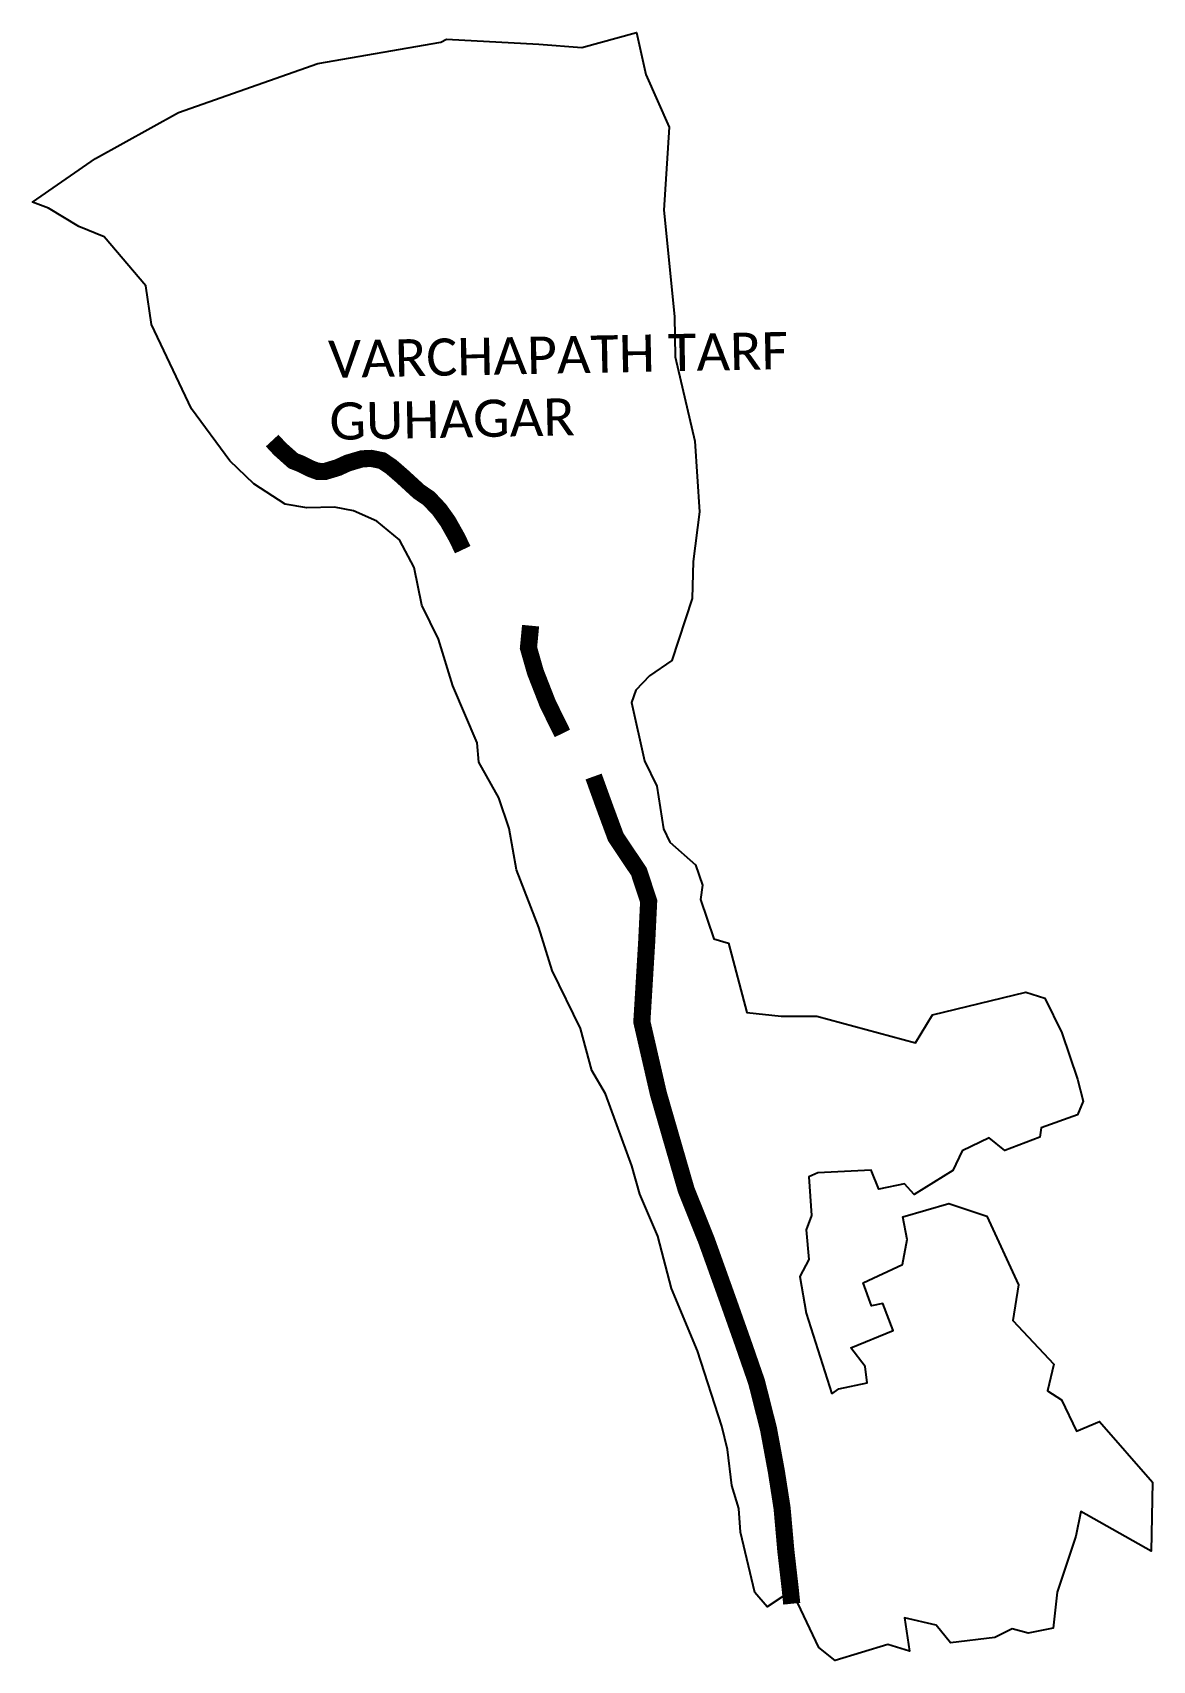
# Model space of a CAD drawing. Header units: metres. Extents: x 305069 to 308340, y 1934403 to 1939156.
import ezdxf

# ---------------------------------------------------------------- set-up
doc = ezdxf.new("R2010")
doc.units = ezdxf.units.M
for name, color, linetype in [('NATURALLY PROTECTED', 3, 'Continuous'), ('village', 3, 'Continuous'), ('VILLAGE NAME', 250, 'Continuous')]:
    doc.layers.add(name, color=color, linetype=linetype)
doc.styles.get("Standard").update_dxf_attribs({"font": 'calibri.ttf'})

msp = doc.modelspace()

# ---------------------------------------------------------------- linework, layer by layer
at = {"layer": 'NATURALLY PROTECTED', "color": 116, "true_color": 0x136734, "const_width": 50, "flags": 128}
for points in [[(305769.1, 1937964.7), (305791.9, 1937940.1), (305830.7, 1937905.5), (305851.5, 1937897.3), (305880.1, 1937883), (305902.3, 1937874.8), (305923.5, 1937874.5), (305961.5, 1937886), (305989.7, 1937899), (306031.7, 1937911.4), (306058.7, 1937912.6), (306090.5, 1937906), (306116.9, 1937888.1), (306148, 1937861.1), (306197.7, 1937815.5), (306226.8, 1937795.6), (306257.6, 1937762.9), (306282.5, 1937727.9), (306309.6, 1937679.6), (306325.5, 1937646.1)], [(306523.8, 1937424.3), (306517.6, 1937359.8), (306538, 1937288.4), (306574, 1937196.4), (306616.6, 1937109.7)], [(306707.8, 1936983.9), (306738.8, 1936898.2), (306772.5, 1936807.1), (306840.2, 1936706), (306868.6, 1936619.7), (306862.8, 1936500.8), (306848.7, 1936267.8), (306897, 1936057.9), (306978.2, 1935777.2), (307037.2, 1935630.2), (307100.4, 1935454), (307145.1, 1935327.7), (307183.8, 1935216.1), (307218.5, 1935079.2), (307241.3, 1934956.2), (307258.2, 1934848), (307269.2, 1934723.2), (307281.5, 1934616.4), (307286.4, 1934568.9)]]:
    msp.add_lwpolyline(points, dxfattribs=at)
at = {"layer": 'village', "flags": 128}
msp.add_lwpolyline([(307403.2, 1935181.7), (307423.6, 1935196.3)], dxfattribs=at)
at = {"layer": 'village', "color": 3, "true_color": 0x00ff00}
for points in [[(308339.7, 1934924, 0), (308336.2, 1934722.3, 0), (308130.7, 1934837.8, 0), (308115.8, 1934766.3, 0), (308061.3, 1934602.4, 0), (308049.7, 1934497.7, 0), (307977.1, 1934483.2, 0), (307929.6, 1934496, 0), (307879.9, 1934470.5, 0), (307750.2, 1934455, 0), (307708.2, 1934505.9, 0), (307616.1, 1934528.1, 0), (307629.9, 1934430.4, 0), (307566.9, 1934450, 0), (307413.6, 1934403.3, 0), (307365.4, 1934441, 0), (307287, 1934607.9, 0), (307214.4, 1934559.9, 0), (307178.9, 1934601.3, 0), (307136.6, 1934778.3, 0), (307132.2, 1934846.6, 0), (307111, 1934913.7, 0), (307098.9, 1935019.6, 0), (307082.3, 1935087.1, 0), (307011.2, 1935307.1, 0), (306935.1, 1935489.2, 0), (306895.6, 1935641.6, 0), (306842.9, 1935764.6, 0), (306819.6, 1935847, 0), (306742.7, 1936057.7, 0), (306702.4, 1936125.5, 0), (306669.6, 1936248.3, 0), (306587, 1936417.5, 0), (306548.1, 1936543.2, 0), (306482.3, 1936711.2, 0), (306460.9, 1936832.5, 0), (306431.3, 1936921.4, 0), (306372.8, 1937025.8, 0), (306367.8, 1937082, 0), (306296.5, 1937248.5, 0), (306254.4, 1937385.2, 0), (306206, 1937484.4, 0), (306183.7, 1937594, 0), (306140.5, 1937674.8, 0), (306074.4, 1937729.1, 0), (306007.1, 1937759.4, 0), (305950.9, 1937770.6, 0), (305870.6, 1937768.6, 0), (305807.2, 1937778.7, 0), (305715.6, 1937838.7, 0), (305646, 1937906, 0), (305533.4, 1938057.7, 0), (305417.1, 1938303.6, 0), (305400.2, 1938416.3, 0), (305278.3, 1938559.3, 0), (305204.6, 1938589.4, 0), (305116, 1938643, 0), (305069.4, 1938660.8, 0), (305252.9, 1938788.5, 0), (305495.2, 1938922, 0), (305902.7, 1939065.8, 0), (306261.2, 1939128, 0), (306277.9, 1939136.2, 0), (306547.6, 1939122.2, 0), (306673.1, 1939112.5, 0), (306833, 1939155.9, 0), (306860.8, 1939033.3, 0), (306928, 1938879.7, 0), (306913, 1938637.2, 0), (306943.8, 1938326.6, 0), (306946.1, 1938209.6, 0), (307003.8, 1937962.8, 0), (307017.1, 1937756.6, 0), (306998.3, 1937612.1, 0), (306995.6, 1937503.2, 0), (306936.6, 1937322.7, 0), (306871.3, 1937278.3, 0), (306830.9, 1937235.7, 0), (306818.6, 1937199.6, 0), (306856, 1937029.5, 0), (306892.1, 1936955.9, 0), (306912.1, 1936830.8, 0), (306930.1, 1936791.9, 0), (307005.5, 1936725.9, 0), (307025.5, 1936666.5, 0), (307020.2, 1936624.7, 0), (307058.5, 1936510.2, 0), (307102, 1936497.7, 0), (307155, 1936295, 0), (307255.7, 1936284.3, 0), (307360, 1936284.3, 0), (307647.5, 1936206.8, 0), (307697.9, 1936288.2, 0), (307969.7, 1936354.6, 0), (308025.8, 1936336.9, 0), (308075.5, 1936235.3, 0), (308120.5, 1936100.2, 0), (308137.3, 1936036.3, 0), (308121.1, 1935995.8, 0), (308014.6, 1935958.6, 0), (308010.6, 1935931.2, 0), (307908.3, 1935891.9, 0), (307863.3, 1935929.1, 0), (307784, 1935890.9, 0), (307756.6, 1935834, 0), (307643.7, 1935763.9, 0), (307615.2, 1935794.6, 0), (307540.5, 1935778.9, 0), (307518.3, 1935834.7, 0), (307362.4, 1935826.4, 0), (307336.2, 1935814.9, 0), (307344.3, 1935702.8, 0), (307329, 1935660.7, 0), (307336.4, 1935573.8, 0), (307309.7, 1935524, 0), (307328.9, 1935417.1, 0), (307403.2, 1935181.7, 0)], [(307423.6, 1935196.3, 0), (307507.1, 1935213.6, 0), (307501, 1935261.4, 0), (307458.7, 1935316.4, 0), (307582.5, 1935366.6, 0), (307552.6, 1935445.4, 0), (307518.9, 1935438.9, 0), (307494.7, 1935506, 0), (307610.2, 1935559.3, 0), (307623.2, 1935631.8, 0), (307610.9, 1935698.1, 0), (307745.3, 1935737.8, 0), (307856.1, 1935700.6, 0), (307948.3, 1935499.7, 0), (307931.8, 1935395.7, 0), (308051.4, 1935268.6, 0), (308033.2, 1935190.7, 0), (308074.3, 1935163.8, 0), (308118.4, 1935073, 0), (308184.9, 1935100.7, 0), (308339.7, 1934924, 0)]]:
    msp.add_polyline3d(points, dxfattribs=at)

# ---------------------------------------------------------------- texts
at = {"layer": 'VILLAGE NAME', "insert": (305931.8, 1938256.3), "char_height": 108.748, "attachment_point": 1, "rotation": 1.1028}
msp.add_mtext_dynamic_manual_height_columns('VARCHAPATH TARF GUHAGAR', width=1571.314, gutter_width=543.7, heights=[0], dxfattribs=at)

doc.saveas('drawing.dxf')
